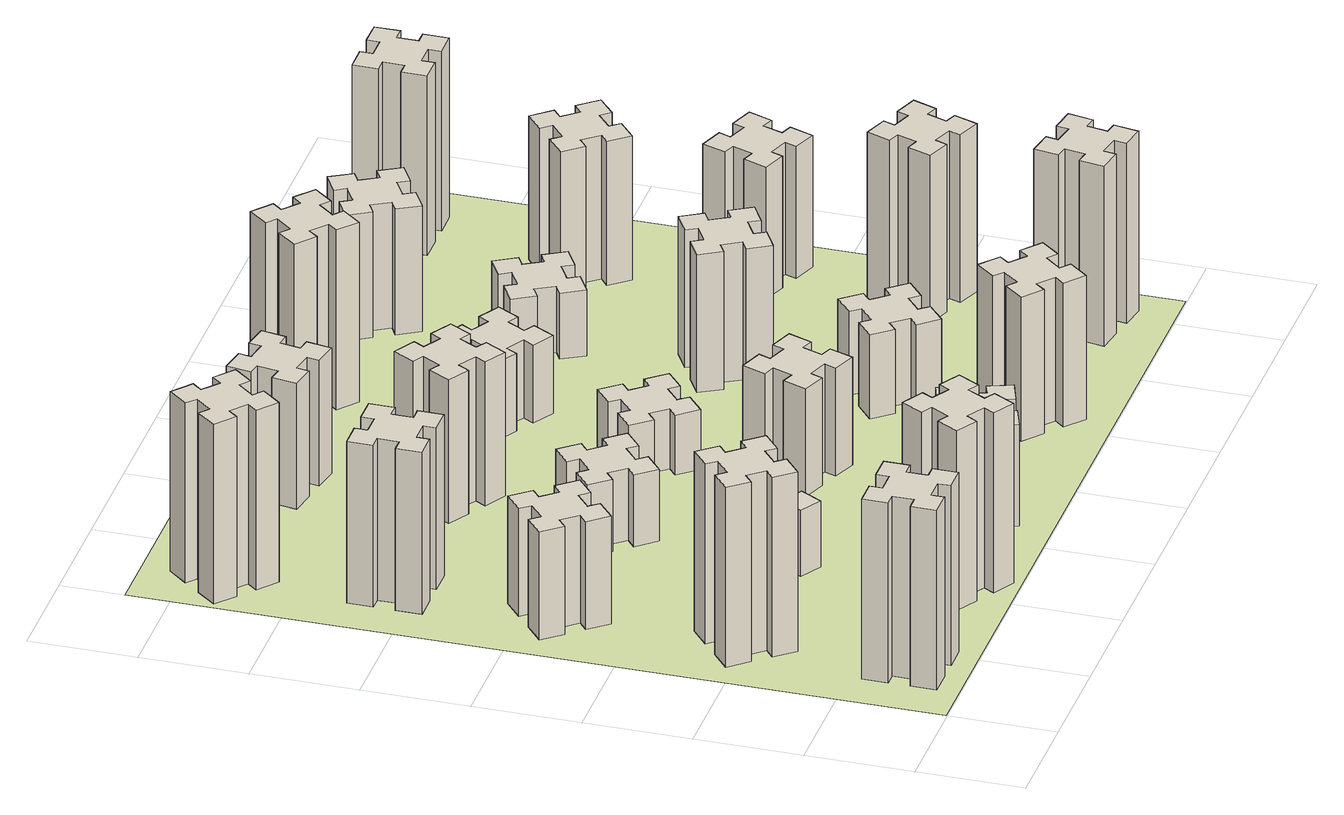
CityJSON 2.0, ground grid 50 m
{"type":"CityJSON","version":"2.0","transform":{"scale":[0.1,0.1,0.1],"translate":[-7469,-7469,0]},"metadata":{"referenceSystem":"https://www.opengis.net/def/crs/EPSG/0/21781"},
"CityObjects":{
"building1":{"type":"Building","attributes":{"class":"1000","function":"1000","usage":"1000","yearOfConstruction":2016,"roofType":"1000","measuredHeight":90,"storeysAboveGround":30,"storeysBelowGround":0},"geometry":[{"type":"Solid","lod":"1","boundaries":[[[[0,1,2,3,4,5,6,7,8,9,10,11,12,13,14,15,16,17,18,19]],[[17,16,20,21]],[[16,15,22,20]],[[15,14,23,22]],[[14,13,24,23]],[[13,12,25,24]],[[12,11,26,25]],[[11,10,27,26]],[[10,9,28,27]],[[9,8,29,28]],[[8,7,30,29]],[[7,6,31,30]],[[6,5,32,31]],[[5,4,33,32]],[[4,3,34,33]],[[3,2,35,34]],[[2,1,36,35]],[[1,0,37,36]],[[0,19,38,37]],[[19,18,39,38]],[[18,17,21,39]],[[24,25,26,27,28,29,30,31,32,33,34,35,36,37,38,39,21,20,22,23]]]]}]},
"building2":{"type":"Building","attributes":{"class":"1000","function":"1000","usage":"1000","yearOfConstruction":2016,"roofType":"1000","measuredHeight":90,"storeysAboveGround":30,"storeysBelowGround":0},"geometry":[{"type":"Solid","lod":"1","boundaries":[[[[40,41,42,43,44,45,46,47,48,49,50,51,52,53,54,55,56,57,58,59]],[[57,56,60,61]],[[56,55,62,60]],[[55,54,63,62]],[[54,53,64,63]],[[53,52,65,64]],[[52,51,66,65]],[[51,50,67,66]],[[50,49,68,67]],[[49,48,69,68]],[[48,47,70,69]],[[47,46,71,70]],[[46,45,72,71]],[[45,44,73,72]],[[44,43,74,73]],[[43,42,75,74]],[[42,41,76,75]],[[41,40,77,76]],[[40,59,78,77]],[[59,58,79,78]],[[58,57,61,79]],[[64,65,66,67,68,69,70,71,72,73,74,75,76,77,78,79,61,60,62,63]]]]}]},
"building3":{"type":"Building","attributes":{"class":"1000","function":"1000","usage":"1000","yearOfConstruction":2016,"roofType":"1000","measuredHeight":54,"storeysAboveGround":30,"storeysBelowGround":0},"geometry":[{"type":"Solid","lod":"1","boundaries":[[[[80,81,82,83,84,85,86,87,88,89,90,91,92,93,94,95,96,97,98,99]],[[97,96,100,101]],[[96,95,102,100]],[[95,94,103,102]],[[94,93,104,103]],[[93,92,105,104]],[[92,91,106,105]],[[91,90,107,106]],[[90,89,108,107]],[[89,88,109,108]],[[88,87,110,109]],[[87,86,111,110]],[[86,85,112,111]],[[85,84,113,112]],[[84,83,114,113]],[[83,82,115,114]],[[82,81,116,115]],[[81,80,117,116]],[[80,99,118,117]],[[99,98,119,118]],[[98,97,101,119]],[[104,105,106,107,108,109,110,111,112,113,114,115,116,117,118,119,101,100,102,103]]]]}]},
"building4":{"type":"Building","attributes":{"class":"1000","function":"1000","usage":"1000","yearOfConstruction":2016,"roofType":"1000","measuredHeight":81,"storeysAboveGround":30,"storeysBelowGround":0},"geometry":[{"type":"Solid","lod":"1","boundaries":[[[[120,121,122,123,124,125,126,127,128,129,130,131,132,133,134,135,136,137,138,139]],[[137,136,140,141]],[[136,135,142,140]],[[135,134,143,142]],[[134,133,144,143]],[[133,132,145,144]],[[132,131,146,145]],[[131,130,147,146]],[[130,129,148,147]],[[129,128,149,148]],[[128,127,150,149]],[[127,126,151,150]],[[126,125,152,151]],[[125,124,153,152]],[[124,123,154,153]],[[123,122,155,154]],[[122,121,156,155]],[[121,120,157,156]],[[120,139,158,157]],[[139,138,159,158]],[[138,137,141,159]],[[144,145,146,147,148,149,150,151,152,153,154,155,156,157,158,159,141,140,142,143]]]]}]},
"building5":{"type":"Building","attributes":{"class":"1000","function":"1000","usage":"1000","yearOfConstruction":2016,"roofType":"1000","measuredHeight":90,"storeysAboveGround":30,"storeysBelowGround":0},"geometry":[{"type":"Solid","lod":"1","boundaries":[[[[160,161,162,163,164,165,166,167,168,169,170,171,172,173,174,175,176,177,178,179]],[[177,176,180,181]],[[176,175,182,180]],[[175,174,183,182]],[[174,173,184,183]],[[173,172,185,184]],[[172,171,186,185]],[[171,170,187,186]],[[170,169,188,187]],[[169,168,189,188]],[[168,167,190,189]],[[167,166,191,190]],[[166,165,192,191]],[[165,164,193,192]],[[164,163,194,193]],[[163,162,195,194]],[[162,161,196,195]],[[161,160,197,196]],[[160,179,198,197]],[[179,178,199,198]],[[178,177,181,199]],[[184,185,186,187,188,189,190,191,192,193,194,195,196,197,198,199,181,180,182,183]]]]}]},
"building6":{"type":"Building","attributes":{"class":"1000","function":"1000","usage":"1000","yearOfConstruction":2016,"roofType":"1000","measuredHeight":90,"storeysAboveGround":30,"storeysBelowGround":0},"geometry":[{"type":"Solid","lod":"1","boundaries":[[[[200,201,202,203,204,205,206,207,208,209,210,211,212,213,214,215,216,217,218,219]],[[217,216,220,221]],[[216,215,222,220]],[[215,214,223,222]],[[214,213,224,223]],[[213,212,225,224]],[[212,211,226,225]],[[211,210,227,226]],[[210,209,228,227]],[[209,208,229,228]],[[208,207,230,229]],[[207,206,231,230]],[[206,205,232,231]],[[205,204,233,232]],[[204,203,234,233]],[[203,202,235,234]],[[202,201,236,235]],[[201,200,237,236]],[[200,219,238,237]],[[219,218,239,238]],[[218,217,221,239]],[[224,225,226,227,228,229,230,231,232,233,234,235,236,237,238,239,221,220,222,223]]]]}]},
"building7":{"type":"Building","attributes":{"class":"1000","function":"1000","usage":"1000","yearOfConstruction":2016,"roofType":"1000","measuredHeight":33,"storeysAboveGround":30,"storeysBelowGround":0},"geometry":[{"type":"Solid","lod":"1","boundaries":[[[[240,241,242,243,244,245,246,247,248,249,250,251,252,253,254,255,256,257,258,259]],[[257,256,260,261]],[[256,255,262,260]],[[255,254,263,262]],[[254,253,264,263]],[[253,252,265,264]],[[252,251,266,265]],[[251,250,267,266]],[[250,249,268,267]],[[249,248,269,268]],[[248,247,270,269]],[[247,246,271,270]],[[246,245,272,271]],[[245,244,273,272]],[[244,243,274,273]],[[243,242,275,274]],[[242,241,276,275]],[[241,240,277,276]],[[240,259,278,277]],[[259,258,279,278]],[[258,257,261,279]],[[264,265,266,267,268,269,270,271,272,273,274,275,276,277,278,279,261,260,262,263]]]]}]},
"building8":{"type":"Building","attributes":{"class":"1000","function":"1000","usage":"1000","yearOfConstruction":2016,"roofType":"1000","measuredHeight":36,"storeysAboveGround":30,"storeysBelowGround":0},"geometry":[{"type":"Solid","lod":"1","boundaries":[[[[280,281,282,283,284,285,286,287,288,289,290,291,292,293,294,295,296,297,298,299]],[[297,296,300,301]],[[296,295,302,300]],[[295,294,303,302]],[[294,293,304,303]],[[293,292,305,304]],[[292,291,306,305]],[[291,290,307,306]],[[290,289,308,307]],[[289,288,309,308]],[[288,287,310,309]],[[287,286,311,310]],[[286,285,312,311]],[[285,284,313,312]],[[284,283,314,313]],[[283,282,315,314]],[[282,281,316,315]],[[281,280,317,316]],[[280,299,318,317]],[[299,298,319,318]],[[298,297,301,319]],[[304,305,306,307,308,309,310,311,312,313,314,315,316,317,318,319,301,300,302,303]]]]}]},
"building9":{"type":"Building","attributes":{"class":"1000","function":"1000","usage":"1000","yearOfConstruction":2016,"roofType":"1000","measuredHeight":51,"storeysAboveGround":30,"storeysBelowGround":0},"geometry":[{"type":"Solid","lod":"1","boundaries":[[[[320,321,322,323,324,325,326,327,328,329,330,331,332,333,334,335,336,337,338,339]],[[337,336,340,341]],[[336,335,342,340]],[[335,334,343,342]],[[334,333,344,343]],[[333,332,345,344]],[[332,331,346,345]],[[331,330,347,346]],[[330,329,348,347]],[[329,328,349,348]],[[328,327,350,349]],[[327,326,351,350]],[[326,325,352,351]],[[325,324,353,352]],[[324,323,354,353]],[[323,322,355,354]],[[322,321,356,355]],[[321,320,357,356]],[[320,339,358,357]],[[339,338,359,358]],[[338,337,341,359]],[[344,345,346,347,348,349,350,351,352,353,354,355,356,357,358,359,341,340,342,343]]]]}]},
"building10":{"type":"Building","attributes":{"class":"1000","function":"1000","usage":"1000","yearOfConstruction":2016,"roofType":"1000","measuredHeight":72,"storeysAboveGround":30,"storeysBelowGround":0},"geometry":[{"type":"Solid","lod":"1","boundaries":[[[[360,361,362,363,364,365,366,367,368,369,370,371,372,373,374,375,376,377,378,379]],[[377,376,380,381]],[[376,375,382,380]],[[375,374,383,382]],[[374,373,384,383]],[[373,372,385,384]],[[372,371,386,385]],[[371,370,387,386]],[[370,369,388,387]],[[369,368,389,388]],[[368,367,390,389]],[[367,366,391,390]],[[366,365,392,391]],[[365,364,393,392]],[[364,363,394,393]],[[363,362,395,394]],[[362,361,396,395]],[[361,360,397,396]],[[360,379,398,397]],[[379,378,399,398]],[[378,377,381,399]],[[384,385,386,387,388,389,390,391,392,393,394,395,396,397,398,399,381,380,382,383]]]]}]},
"building11":{"type":"Building","attributes":{"class":"1000","function":"1000","usage":"1000","yearOfConstruction":2016,"roofType":"1000","measuredHeight":63,"storeysAboveGround":30,"storeysBelowGround":0},"geometry":[{"type":"Solid","lod":"1","boundaries":[[[[400,401,402,403,404,405,406,407,408,409,410,411,412,413,414,415,416,417,418,419]],[[417,416,420,421]],[[416,415,422,420]],[[415,414,423,422]],[[414,413,424,423]],[[413,412,425,424]],[[412,411,426,425]],[[411,410,427,426]],[[410,409,428,427]],[[409,408,429,428]],[[408,407,430,429]],[[407,406,431,430]],[[406,405,432,431]],[[405,404,433,432]],[[404,403,434,433]],[[403,402,435,434]],[[402,401,436,435]],[[401,400,437,436]],[[400,419,438,437]],[[419,418,439,438]],[[418,417,421,439]],[[424,425,426,427,428,429,430,431,432,433,434,435,436,437,438,439,421,420,422,423]]]]}]},
"building12":{"type":"Building","attributes":{"class":"1000","function":"1000","usage":"1000","yearOfConstruction":2016,"roofType":"1000","measuredHeight":54,"storeysAboveGround":30,"storeysBelowGround":0},"geometry":[{"type":"Solid","lod":"1","boundaries":[[[[440,441,442,443,444,445,446,447,448,449,450,451,452,453,454,455,456,457,458,459]],[[457,456,460,461]],[[456,455,462,460]],[[455,454,463,462]],[[454,453,464,463]],[[453,452,465,464]],[[452,451,466,465]],[[451,450,467,466]],[[450,449,468,467]],[[449,448,469,468]],[[448,447,470,469]],[[447,446,471,470]],[[446,445,472,471]],[[445,444,473,472]],[[444,443,474,473]],[[443,442,475,474]],[[442,441,476,475]],[[441,440,477,476]],[[440,459,478,477]],[[459,458,479,478]],[[458,457,461,479]],[[464,465,466,467,468,469,470,471,472,473,474,475,476,477,478,479,461,460,462,463]]]]}]},
"building13":{"type":"Building","attributes":{"class":"1000","function":"1000","usage":"1000","yearOfConstruction":2016,"roofType":"1000","measuredHeight":30,"storeysAboveGround":30,"storeysBelowGround":0},"geometry":[{"type":"Solid","lod":"1","boundaries":[[[[480,481,482,483,484,485,486,487,488,489,490,491,492,493,494,495,496,497,498,499]],[[497,496,500,501]],[[496,495,502,500]],[[495,494,503,502]],[[494,493,504,503]],[[493,492,505,504]],[[492,491,506,505]],[[491,490,507,506]],[[490,489,508,507]],[[489,488,509,508]],[[488,487,510,509]],[[487,486,511,510]],[[486,485,512,511]],[[485,484,513,512]],[[484,483,514,513]],[[483,482,515,514]],[[482,481,516,515]],[[481,480,517,516]],[[480,499,518,517]],[[499,498,519,518]],[[498,497,501,519]],[[504,505,506,507,508,509,510,511,512,513,514,515,516,517,518,519,501,500,502,503]]]]}]},
"building14":{"type":"Building","attributes":{"class":"1000","function":"1000","usage":"1000","yearOfConstruction":2016,"roofType":"1000","measuredHeight":72,"storeysAboveGround":30,"storeysBelowGround":0},"geometry":[{"type":"Solid","lod":"1","boundaries":[[[[520,521,522,523,524,525,526,527,528,529,530,531,532,533,534,535,536,537,538,539]],[[537,536,540,541]],[[536,535,542,540]],[[535,534,543,542]],[[534,533,544,543]],[[533,532,545,544]],[[532,531,546,545]],[[531,530,547,546]],[[530,529,548,547]],[[529,528,549,548]],[[528,527,550,549]],[[527,526,551,550]],[[526,525,552,551]],[[525,524,553,552]],[[524,523,554,553]],[[523,522,555,554]],[[522,521,556,555]],[[521,520,557,556]],[[520,539,558,557]],[[539,538,559,558]],[[538,537,541,559]],[[544,545,546,547,548,549,550,551,552,553,554,555,556,557,558,559,541,540,542,543]]]]}]},
"building15":{"type":"Building","attributes":{"class":"1000","function":"1000","usage":"1000","yearOfConstruction":2016,"roofType":"1000","measuredHeight":39,"storeysAboveGround":30,"storeysBelowGround":0},"geometry":[{"type":"Solid","lod":"1","boundaries":[[[[560,561,562,563,564,565,566,567,568,569,570,571,572,573,574,575,576,577,578,579]],[[577,576,580,581]],[[576,575,582,580]],[[575,574,583,582]],[[574,573,584,583]],[[573,572,585,584]],[[572,571,586,585]],[[571,570,587,586]],[[570,569,588,587]],[[569,568,589,588]],[[568,567,590,589]],[[567,566,591,590]],[[566,565,592,591]],[[565,564,593,592]],[[564,563,594,593]],[[563,562,595,594]],[[562,561,596,595]],[[561,560,597,596]],[[560,579,598,597]],[[579,578,599,598]],[[578,577,581,599]],[[584,585,586,587,588,589,590,591,592,593,594,595,596,597,598,599,581,580,582,583]]]]}]},
"building16":{"type":"Building","attributes":{"class":"1000","function":"1000","usage":"1000","yearOfConstruction":2016,"roofType":"1000","measuredHeight":90,"storeysAboveGround":30,"storeysBelowGround":0},"geometry":[{"type":"Solid","lod":"1","boundaries":[[[[600,601,602,603,604,605,606,607,608,609,610,611,612,613,614,615,616,617,618,619]],[[617,616,620,621]],[[616,615,622,620]],[[615,614,623,622]],[[614,613,624,623]],[[613,612,625,624]],[[612,611,626,625]],[[611,610,627,626]],[[610,609,628,627]],[[609,608,629,628]],[[608,607,630,629]],[[607,606,631,630]],[[606,605,632,631]],[[605,604,633,632]],[[604,603,634,633]],[[603,602,635,634]],[[602,601,636,635]],[[601,600,637,636]],[[600,619,638,637]],[[619,618,639,638]],[[618,617,621,639]],[[624,625,626,627,628,629,630,631,632,633,634,635,636,637,638,639,621,620,622,623]]]]}]},
"building17":{"type":"Building","attributes":{"class":"1000","function":"1000","usage":"1000","yearOfConstruction":2016,"roofType":"1000","measuredHeight":42,"storeysAboveGround":30,"storeysBelowGround":0},"geometry":[{"type":"Solid","lod":"1","boundaries":[[[[640,641,642,643,644,645,646,647,648,649,650,651,652,653,654,655,656,657,658,659]],[[657,656,660,661]],[[656,655,662,660]],[[655,654,663,662]],[[654,653,664,663]],[[653,652,665,664]],[[652,651,666,665]],[[651,650,667,666]],[[650,649,668,667]],[[649,648,669,668]],[[648,647,670,669]],[[647,646,671,670]],[[646,645,672,671]],[[645,644,673,672]],[[644,643,674,673]],[[643,642,675,674]],[[642,641,676,675]],[[641,640,677,676]],[[640,659,678,677]],[[659,658,679,678]],[[658,657,661,679]],[[664,665,666,667,668,669,670,671,672,673,674,675,676,677,678,679,661,660,662,663]]]]}]},
"building18":{"type":"Building","attributes":{"class":"1000","function":"1000","usage":"1000","yearOfConstruction":2016,"roofType":"1000","measuredHeight":69,"storeysAboveGround":30,"storeysBelowGround":0},"geometry":[{"type":"Solid","lod":"1","boundaries":[[[[680,681,682,683,684,685,686,687,688,689,690,691,692,693,694,695,696,697,698,699]],[[697,696,700,701]],[[696,695,702,700]],[[695,694,703,702]],[[694,693,704,703]],[[693,692,705,704]],[[692,691,706,705]],[[691,690,707,706]],[[690,689,708,707]],[[689,688,709,708]],[[688,687,710,709]],[[687,686,711,710]],[[686,685,712,711]],[[685,684,713,712]],[[684,683,714,713]],[[683,682,715,714]],[[682,681,716,715]],[[681,680,717,716]],[[680,699,718,717]],[[699,698,719,718]],[[698,697,701,719]],[[704,705,706,707,708,709,710,711,712,713,714,715,716,717,718,719,701,700,702,703]]]]}]},
"building19":{"type":"Building","attributes":{"class":"1000","function":"1000","usage":"1000","yearOfConstruction":2016,"roofType":"1000","measuredHeight":33,"storeysAboveGround":30,"storeysBelowGround":0},"geometry":[{"type":"Solid","lod":"1","boundaries":[[[[720,721,722,723,724,725,726,727,728,729,730,731,732,733,734,735,736,737,738,739]],[[737,736,740,741]],[[736,735,742,740]],[[735,734,743,742]],[[734,733,744,743]],[[733,732,745,744]],[[732,731,746,745]],[[731,730,747,746]],[[730,729,748,747]],[[729,728,749,748]],[[728,727,750,749]],[[727,726,751,750]],[[726,725,752,751]],[[725,724,753,752]],[[724,723,754,753]],[[723,722,755,754]],[[722,721,756,755]],[[721,720,757,756]],[[720,739,758,757]],[[739,738,759,758]],[[738,737,741,759]],[[744,745,746,747,748,749,750,751,752,753,754,755,756,757,758,759,741,740,742,743]]]]}]},
"building20":{"type":"Building","attributes":{"class":"1000","function":"1000","usage":"1000","yearOfConstruction":2016,"roofType":"1000","measuredHeight":90,"storeysAboveGround":30,"storeysBelowGround":0},"geometry":[{"type":"Solid","lod":"1","boundaries":[[[[760,761,762,763,764,765,766,767,768,769,770,771,772,773,774,775,776,777,778,779]],[[777,776,780,781]],[[776,775,782,780]],[[775,774,783,782]],[[774,773,784,783]],[[773,772,785,784]],[[772,771,786,785]],[[771,770,787,786]],[[770,769,788,787]],[[769,768,789,788]],[[768,767,790,789]],[[767,766,791,790]],[[766,765,792,791]],[[765,764,793,792]],[[764,763,794,793]],[[763,762,795,794]],[[762,761,796,795]],[[761,760,797,796]],[[760,779,798,797]],[[779,778,799,798]],[[778,777,781,799]],[[784,785,786,787,788,789,790,791,792,793,794,795,796,797,798,799,781,780,782,783]]]]}]},
"building21":{"type":"Building","attributes":{"class":"1000","function":"1000","usage":"1000","yearOfConstruction":2016,"roofType":"1000","measuredHeight":63,"storeysAboveGround":30,"storeysBelowGround":0},"geometry":[{"type":"Solid","lod":"1","boundaries":[[[[800,801,802,803,804,805,806,807,808,809,810,811,812,813,814,815,816,817,818,819]],[[817,816,820,821]],[[816,815,822,820]],[[815,814,823,822]],[[814,813,824,823]],[[813,812,825,824]],[[812,811,826,825]],[[811,810,827,826]],[[810,809,828,827]],[[809,808,829,828]],[[808,807,830,829]],[[807,806,831,830]],[[806,805,832,831]],[[805,804,833,832]],[[804,803,834,833]],[[803,802,835,834]],[[802,801,836,835]],[[801,800,837,836]],[[800,819,838,837]],[[819,818,839,838]],[[818,817,821,839]],[[824,825,826,827,828,829,830,831,832,833,834,835,836,837,838,839,821,820,822,823]]]]}]},
"building22":{"type":"Building","attributes":{"class":"1000","function":"1000","usage":"1000","yearOfConstruction":2016,"roofType":"1000","measuredHeight":84,"storeysAboveGround":30,"storeysBelowGround":0},"geometry":[{"type":"Solid","lod":"1","boundaries":[[[[840,841,842,843,844,845,846,847,848,849,850,851,852,853,854,855,856,857,858,859]],[[857,856,860,861]],[[856,855,862,860]],[[855,854,863,862]],[[854,853,864,863]],[[853,852,865,864]],[[852,851,866,865]],[[851,850,867,866]],[[850,849,868,867]],[[849,848,869,868]],[[848,847,870,869]],[[847,846,871,870]],[[846,845,872,871]],[[845,844,873,872]],[[844,843,874,873]],[[843,842,875,874]],[[842,841,876,875]],[[841,840,877,876]],[[840,859,878,877]],[[859,858,879,878]],[[858,857,861,879]],[[864,865,866,867,868,869,870,871,872,873,874,875,876,877,878,879,861,860,862,863]]]]}]},
"building23":{"type":"Building","attributes":{"class":"1000","function":"1000","usage":"1000","yearOfConstruction":2016,"roofType":"1000","measuredHeight":66,"storeysAboveGround":30,"storeysBelowGround":0},"geometry":[{"type":"Solid","lod":"1","boundaries":[[[[880,881,882,883,884,885,886,887,888,889,890,891,892,893,894,895,896,897,898,899]],[[897,896,900,901]],[[896,895,902,900]],[[895,894,903,902]],[[894,893,904,903]],[[893,892,905,904]],[[892,891,906,905]],[[891,890,907,906]],[[890,889,908,907]],[[889,888,909,908]],[[888,887,910,909]],[[887,886,911,910]],[[886,885,912,911]],[[885,884,913,912]],[[884,883,914,913]],[[883,882,915,914]],[[882,881,916,915]],[[881,880,917,916]],[[880,899,918,917]],[[899,898,919,918]],[[898,897,901,919]],[[904,905,906,907,908,909,910,911,912,913,914,915,916,917,918,919,901,900,902,903]]]]}]},
"building24":{"type":"Building","attributes":{"class":"1000","function":"1000","usage":"1000","yearOfConstruction":2016,"roofType":"1000","measuredHeight":72,"storeysAboveGround":30,"storeysBelowGround":0},"geometry":[{"type":"Solid","lod":"1","boundaries":[[[[920,921,922,923,924,925,926,927,928,929,930,931,932,933,934,935,936,937,938,939]],[[937,936,940,941]],[[936,935,942,940]],[[935,934,943,942]],[[934,933,944,943]],[[933,932,945,944]],[[932,931,946,945]],[[931,930,947,946]],[[930,929,948,947]],[[929,928,949,948]],[[928,927,950,949]],[[927,926,951,950]],[[926,925,952,951]],[[925,924,953,952]],[[924,923,954,953]],[[923,922,955,954]],[[922,921,956,955]],[[921,920,957,956]],[[920,939,958,957]],[[939,938,959,958]],[[938,937,941,959]],[[944,945,946,947,948,949,950,951,952,953,954,955,956,957,958,959,941,940,942,943]]]]}]},
"building25":{"type":"Building","attributes":{"class":"1000","function":"1000","usage":"1000","yearOfConstruction":2016,"roofType":"1000","measuredHeight":90,"storeysAboveGround":30,"storeysBelowGround":0},"geometry":[{"type":"Solid","lod":"1","boundaries":[[[[960,961,962,963,964,965,966,967,968,969,970,971,972,973,974,975,976,977,978,979]],[[977,976,980,981]],[[976,975,982,980]],[[975,974,983,982]],[[974,973,984,983]],[[973,972,985,984]],[[972,971,986,985]],[[971,970,987,986]],[[970,969,988,987]],[[969,968,989,988]],[[968,967,990,989]],[[967,966,991,990]],[[966,965,992,991]],[[965,964,993,992]],[[964,963,994,993]],[[963,962,995,994]],[[962,961,996,995]],[[961,960,997,996]],[[960,979,998,997]],[[979,978,999,998]],[[978,977,981,999]],[[984,985,986,987,988,989,990,991,992,993,994,995,996,997,998,999,981,980,982,983]]]]}]},
"landuse1":{"type":"LandUse","attributes":{"name":"plot1","function":"1010"},"geometry":[{"type":"MultiSurface","lod":"1","boundaries":[[[1000,1001,1002,1003]]]}]}
},
"vertices":[
[265,325,0],[265,225,0],[205,225,0],[205,105,0],[325,105,0],[325,165,0],[425,165,0],[425,105,0],[545,105,0],[545,225,0],[485,225,0],[485,325,0],[545,325,0],[545,445,0],[425,445,0],[425,385,0],[325,385,0],[325,445,0],[205,445,0],[205,325,0],[325,385,900],[325,445,900],[425,385,900],[425,445,900],[545,445,900],[545,325,900],[485,325,900],[485,225,900],[545,225,900],[545,105,900],[425,105,900],[425,165,900],[325,165,900],[325,105,900],[205,105,900],[205,225,900],[265,225,900],[265,325,900],[205,325,900],[205,445,900],
[492,1048,0],[427,1124,0],[473,1163,0],[396,1255,0],[304,1178,0],[343,1132,0],[266,1067,0],[228,1113,0],[136,1036,0],[213,944,0],[259,983,0],[323,906,0],[277,868,0],[354,776,0],[446,853,0],[408,899,0],[484,963,0],[523,917,0],[615,994,0],[538,1086,0],[484,963,900],[523,917,900],[408,899,900],[446,853,900],[354,776,900],[277,868,900],[323,906,900],[259,983,900],[213,944,900],[136,1036,900],[228,1113,900],[266,1067,900],[343,1132,900],[304,1178,900],[396,1255,900],[473,1163,900],[427,1124,900],[492,1048,900],[538,1086,900],[615,994,900],
[492,1888,0],[427,1964,0],[473,2003,0],[396,2095,0],[304,2018,0],[343,1972,0],[266,1907,0],[228,1953,0],[136,1876,0],[213,1784,0],[259,1823,0],[323,1746,0],[277,1708,0],[354,1616,0],[446,1693,0],[408,1739,0],[484,1803,0],[523,1757,0],[615,1834,0],[538,1926,0],[484,1803,540],[523,1757,540],[408,1739,540],[446,1693,540],[354,1616,540],[277,1708,540],[323,1746,540],[259,1823,540],[213,1784,540],[136,1876,540],[228,1953,540],[266,1907,540],[343,1972,540],[304,2018,540],[396,2095,540],[473,2003,540],[427,1964,540],[492,1888,540],[538,1926,540],[615,1834,540],
[485,2545,0],[485,2645,0],[545,2645,0],[545,2765,0],[425,2765,0],[425,2705,0],[325,2705,0],[325,2765,0],[205,2765,0],[205,2645,0],[265,2645,0],[265,2545,0],[205,2545,0],[205,2425,0],[325,2425,0],[325,2485,0],[425,2485,0],[425,2425,0],[545,2425,0],[545,2545,0],[425,2485,810],[425,2425,810],[325,2485,810],[325,2425,810],[205,2425,810],[205,2545,810],[265,2545,810],[265,2645,810],[205,2645,810],[205,2765,810],[325,2765,810],[325,2705,810],[425,2705,810],[425,2765,810],[545,2765,810],[545,2645,810],[485,2645,810],[485,2545,810],[545,2545,810],[545,2425,810],
[1214,346,0],[1127,396,0],[1157,448,0],[1053,508,0],[993,404,0],[1045,374,0],[995,287,0],[943,317,0],[883,213,0],[987,153,0],[1017,205,0],[1104,155,0],[1074,103,0],[1178,43,0],[1238,147,0],[1186,177,0],[1236,264,0],[1288,234,0],[1348,338,0],[1244,398,0],[1236,264,900],[1288,234,900],[1186,177,900],[1238,147,900],[1178,43,900],[1074,103,900],[1104,155,900],[1017,205,900],[987,153,900],[883,213,900],[943,317,900],[995,287,900],[1045,374,900],[993,404,900],[1053,508,900],[1157,448,900],[1127,396,900],[1214,346,900],[1244,398,900],[1348,338,900],
[384,3387,0],[308,3452,0],[346,3498,0],[254,3575,0],[177,3483,0],[223,3444,0],[159,3368,0],[113,3406,0],[36,3314,0],[128,3237,0],[166,3283,0],[243,3219,0],[204,3173,0],[296,3096,0],[373,3188,0],[327,3226,0],[392,3303,0],[438,3264,0],[515,3356,0],[423,3433,0],[392,3303,900],[438,3264,900],[327,3226,900],[373,3188,900],[296,3096,900],[204,3173,900],[243,3219,900],[166,3283,900],[128,3237,900],[36,3314,900],[113,3406,900],[159,3368,900],[223,3444,900],[177,3483,900],[254,3575,900],[346,3498,900],[308,3452,900],[384,3387,900],[423,3433,900],[515,3356,900],
[1086,1017,0],[1136,1104,0],[1188,1074,0],[1248,1178,0],[1144,1238,0],[1114,1186,0],[1027,1236,0],[1057,1288,0],[953,1348,0],[893,1244,0],[945,1214,0],[895,1127,0],[843,1157,0],[783,1053,0],[887,993,0],[917,1045,0],[1004,995,0],[974,943,0],[1078,883,0],[1138,987,0],[1004,995,330],[974,943,330],[917,1045,330],[887,993,330],[783,1053,330],[843,1157,330],[895,1127,330],[945,1214,330],[893,1244,330],[953,1348,330],[1057,1288,330],[1027,1236,330],[1114,1186,330],[1144,1238,330],[1248,1178,330],[1188,1074,330],[1136,1104,330],[1086,1017,330],[1138,987,330],[1078,883,330],
[1083,1972,0],[1006,1907,0],[968,1953,0],[876,1876,0],[953,1784,0],[999,1823,0],[1063,1746,0],[1017,1708,0],[1094,1616,0],[1186,1693,0],[1148,1739,0],[1224,1803,0],[1263,1757,0],[1355,1834,0],[1278,1926,0],[1232,1888,0],[1167,1964,0],[1213,2003,0],[1136,2095,0],[1044,2018,0],[1167,1964,360],[1213,2003,360],[1232,1888,360],[1278,1926,360],[1355,1834,360],[1263,1757,360],[1224,1803,360],[1148,1739,360],[1186,1693,360],[1094,1616,360],[1017,1708,360],[1063,1746,360],[999,1823,360],[953,1784,360],[876,1876,360],[968,1953,360],[1006,1907,360],[1083,1972,360],[1044,2018,360],[1136,2095,360],
[1765,496,0],[1671,462,0],[1650,518,0],[1537,477,0],[1579,364,0],[1635,385,0],[1669,291,0],[1613,270,0],[1654,157,0],[1767,199,0],[1746,255,0],[1840,289,0],[1860,233,0],[1973,274,0],[1932,387,0],[1876,366,0],[1842,460,0],[1898,480,0],[1857,593,0],[1744,552,0],[1842,460,510],[1898,480,510],[1876,366,510],[1932,387,510],[1973,274,510],[1860,233,510],[1840,289,510],[1746,255,510],[1767,199,510],[1654,157,510],[1613,270,510],[1669,291,510],[1635,385,510],[1579,364,510],[1537,477,510],[1650,518,510],[1671,462,510],[1765,496,510],[1744,552,510],[1857,593,510],
[1314,2666,0],[1227,2716,0],[1257,2768,0],[1153,2828,0],[1093,2724,0],[1145,2694,0],[1095,2607,0],[1043,2637,0],[983,2533,0],[1087,2473,0],[1117,2525,0],[1204,2475,0],[1174,2423,0],[1278,2363,0],[1338,2467,0],[1286,2497,0],[1336,2584,0],[1388,2554,0],[1448,2658,0],[1344,2718,0],[1336,2584,720],[1388,2554,720],[1286,2497,720],[1338,2467,720],[1278,2363,720],[1174,2423,720],[1204,2475,720],[1117,2525,720],[1087,2473,720],[983,2533,720],[1043,2637,720],[1095,2607,720],[1145,2694,720],[1093,2724,720],[1153,2828,720],[1257,2768,720],[1227,2716,720],[1314,2666,720],[1344,2718,720],[1448,2658,720],
[1016,3404,0],[998,3305,0],[939,3316,0],[918,3197,0],[1037,3177,0],[1047,3236,0],[1145,3218,0],[1135,3159,0],[1253,3138,0],[1274,3257,0],[1215,3267,0],[1232,3365,0],[1291,3355,0],[1312,3473,0],[1194,3494,0],[1184,3435,0],[1085,3452,0],[1096,3511,0],[977,3532,0],[957,3414,0],[1085,3452,630],[1096,3511,630],[1184,3435,630],[1194,3494,630],[1312,3473,630],[1291,3355,630],[1232,3365,630],[1215,3267,630],[1274,3257,630],[1253,3138,630],[1135,3159,630],[1145,3218,630],[1047,3236,630],[1037,3177,630],[918,3197,630],[939,3316,630],[998,3305,630],[1016,3404,630],[957,3414,630],[977,3532,630],
[1769,1300,0],[1735,1206,0],[1679,1227,0],[1637,1114,0],[1750,1073,0],[1771,1129,0],[1865,1095,0],[1844,1039,0],[1957,997,0],[1998,1110,0],[1942,1131,0],[1976,1225,0],[2032,1204,0],[2073,1317,0],[1960,1358,0],[1940,1302,0],[1846,1336,0],[1867,1392,0],[1754,1433,0],[1713,1320,0],[1846,1336,540],[1867,1392,540],[1940,1302,540],[1960,1358,540],[2073,1317,540],[2032,1204,540],[1976,1225,540],[1942,1131,540],[1998,1110,540],[1957,997,540],[1844,1039,540],[1865,1095,540],[1771,1129,540],[1750,1073,540],[1637,1114,540],[1679,1227,540],[1735,1206,540],[1769,1300,540],[1713,1320,540],[1754,1433,540],
[1872,1888,0],[1807,1964,0],[1853,2003,0],[1776,2095,0],[1684,2018,0],[1723,1972,0],[1646,1907,0],[1608,1953,0],[1516,1876,0],[1593,1784,0],[1639,1823,0],[1703,1746,0],[1657,1708,0],[1734,1616,0],[1826,1693,0],[1788,1739,0],[1864,1803,0],[1903,1757,0],[1995,1834,0],[1918,1926,0],[1864,1803,300],[1903,1757,300],[1788,1739,300],[1826,1693,300],[1734,1616,300],[1657,1708,300],[1703,1746,300],[1639,1823,300],[1593,1784,300],[1516,1876,300],[1608,1953,300],[1646,1907,300],[1723,1972,300],[1684,2018,300],[1776,2095,300],[1853,2003,300],[1807,1964,300],[1872,1888,300],[1918,1926,300],[1995,1834,300],
[2486,323,0],[2563,259,0],[2524,213,0],[2616,136,0],[2693,228,0],[2647,266,0],[2712,343,0],[2758,304,0],[2835,396,0],[2743,473,0],[2704,427,0],[2628,492,0],[2666,538,0],[2574,615,0],[2497,523,0],[2543,484,0],[2479,408,0],[2433,446,0],[2356,354,0],[2448,277,0],[2479,408,720],[2433,446,720],[2543,484,720],[2497,523,720],[2574,615,720],[2666,538,720],[2628,492,720],[2704,427,720],[2743,473,720],[2835,396,720],[2758,304,720],[2712,343,720],[2647,266,720],[2693,228,720],[2616,136,720],[2524,213,720],[2563,259,720],[2486,323,720],[2448,277,720],[2356,354,720],
[2026,2497,0],[2076,2584,0],[2128,2554,0],[2188,2658,0],[2084,2718,0],[2054,2666,0],[1967,2716,0],[1997,2768,0],[1893,2828,0],[1833,2724,0],[1885,2694,0],[1835,2607,0],[1783,2637,0],[1723,2533,0],[1827,2473,0],[1857,2525,0],[1944,2475,0],[1914,2423,0],[2018,2363,0],[2078,2467,0],[1944,2475,390],[1914,2423,390],[1857,2525,390],[1827,2473,390],[1723,2533,390],[1783,2637,390],[1835,2607,390],[1885,2694,390],[1833,2724,390],[1893,2828,390],[1997,2768,390],[1967,2716,390],[2054,2666,390],[2084,2718,390],[2188,2658,390],[2128,2554,390],[2076,2584,390],[2026,2497,390],[2078,2467,390],[2018,2363,390],
[1746,3383,0],[1823,3319,0],[1784,3273,0],[1876,3196,0],[1953,3288,0],[1907,3326,0],[1972,3403,0],[2018,3364,0],[2095,3456,0],[2003,3533,0],[1964,3487,0],[1888,3552,0],[1926,3598,0],[1834,3675,0],[1757,3583,0],[1803,3544,0],[1739,3468,0],[1693,3506,0],[1616,3414,0],[1708,3337,0],[1739,3468,900],[1693,3506,900],[1803,3544,900],[1757,3583,900],[1834,3675,900],[1926,3598,900],[1888,3552,900],[1964,3487,900],[2003,3533,900],[2095,3456,900],[2018,3364,900],[1972,3403,900],[1907,3326,900],[1953,3288,900],[1876,3196,900],[1784,3273,900],[1823,3319,900],[1746,3383,900],[1708,3337,900],[1616,3414,900],
[2563,1132,0],[2486,1067,0],[2448,1113,0],[2356,1036,0],[2433,944,0],[2479,983,0],[2543,906,0],[2497,868,0],[2574,776,0],[2666,853,0],[2628,899,0],[2704,963,0],[2743,917,0],[2835,994,0],[2758,1086,0],[2712,1048,0],[2647,1124,0],[2693,1163,0],[2616,1255,0],[2524,1178,0],[2647,1124,420],[2693,1163,420],[2712,1048,420],[2758,1086,420],[2835,994,420],[2743,917,420],[2704,963,420],[2628,899,420],[2666,853,420],[2574,776,420],[2497,868,420],[2543,906,420],[2479,983,420],[2433,944,420],[2356,1036,420],[2448,1113,420],[2486,1067,420],[2563,1132,420],[2524,1178,420],[2616,1255,420],
[2475,1744,0],[2525,1657,0],[2473,1627,0],[2533,1523,0],[2637,1583,0],[2607,1635,0],[2694,1685,0],[2724,1633,0],[2828,1693,0],[2768,1797,0],[2716,1767,0],[2666,1854,0],[2718,1884,0],[2658,1988,0],[2554,1928,0],[2584,1876,0],[2497,1826,0],[2467,1878,0],[2363,1818,0],[2423,1714,0],[2497,1826,690],[2467,1878,690],[2584,1876,690],[2554,1928,690],[2658,1988,690],[2718,1884,690],[2666,1854,690],[2716,1767,690],[2768,1797,690],[2828,1693,690],[2724,1633,690],[2694,1685,690],[2607,1635,690],[2637,1583,690],[2533,1523,690],[2473,1627,690],[2525,1657,690],[2475,1744,690],[2423,1714,690],[2363,1818,690],
[2475,2584,0],[2525,2497,0],[2473,2467,0],[2533,2363,0],[2637,2423,0],[2607,2475,0],[2694,2525,0],[2724,2473,0],[2828,2533,0],[2768,2637,0],[2716,2607,0],[2666,2694,0],[2718,2724,0],[2658,2828,0],[2554,2768,0],[2584,2716,0],[2497,2666,0],[2467,2718,0],[2363,2658,0],[2423,2554,0],[2497,2666,330],[2467,2718,330],[2584,2716,330],[2554,2768,330],[2658,2828,330],[2718,2724,330],[2666,2694,330],[2716,2607,330],[2768,2637,330],[2828,2533,330],[2724,2473,330],[2694,2525,330],[2607,2475,330],[2637,2423,330],[2533,2363,330],[2473,2467,330],[2525,2497,330],[2475,2584,330],[2423,2554,330],[2363,2658,330],
[3504,475,0],[3405,492,0],[3416,551,0],[3297,572,0],[3277,454,0],[3336,444,0],[3318,345,0],[3259,356,0],[3238,237,0],[3357,217,0],[3367,276,0],[3465,258,0],[3455,199,0],[3573,178,0],[3594,297,0],[3535,307,0],[3552,405,0],[3611,395,0],[3632,513,0],[3514,534,0],[3552,405,900],[3611,395,900],[3535,307,900],[3594,297,900],[3573,178,900],[3455,199,900],[3465,258,900],[3367,276,900],[3357,217,900],[3238,237,900],[3259,356,900],[3318,345,900],[3336,444,900],[3277,454,900],[3297,572,900],[3416,551,900],[3405,492,900],[3504,475,900],[3514,534,900],[3632,513,900],
[2716,3347,0],[2666,3434,0],[2718,3464,0],[2658,3568,0],[2554,3508,0],[2584,3456,0],[2497,3406,0],[2467,3458,0],[2363,3398,0],[2423,3294,0],[2475,3324,0],[2525,3237,0],[2473,3207,0],[2533,3103,0],[2637,3163,0],[2607,3215,0],[2694,3265,0],[2724,3213,0],[2828,3273,0],[2768,3377,0],[2694,3265,630],[2724,3213,630],[2607,3215,630],[2637,3163,630],[2533,3103,630],[2473,3207,630],[2525,3237,630],[2475,3324,630],[2423,3294,630],[2363,3398,630],[2467,3458,630],[2497,3406,630],[2584,3456,630],[2554,3508,630],[2658,3568,630],[2718,3464,630],[2666,3434,630],[2716,3347,630],[2768,3377,630],[2828,3273,630],
[3351,1029,0],[3445,995,0],[3424,939,0],[3537,897,0],[3578,1010,0],[3522,1031,0],[3556,1125,0],[3612,1104,0],[3653,1217,0],[3540,1258,0],[3520,1202,0],[3426,1236,0],[3447,1292,0],[3334,1333,0],[3293,1220,0],[3349,1200,0],[3315,1106,0],[3259,1127,0],[3217,1014,0],[3330,973,0],[3315,1106,840],[3259,1127,840],[3349,1200,840],[3293,1220,840],[3334,1333,840],[3447,1292,840],[3426,1236,840],[3520,1202,840],[3540,1258,840],[3653,1217,840],[3612,1104,840],[3556,1125,840],[3522,1031,840],[3578,1010,840],[3537,897,840],[3424,939,840],[3445,995,840],[3351,1029,840],[3330,973,840],[3217,1014,840],
[3520,1942,0],[3426,1976,0],[3447,2032,0],[3334,2073,0],[3293,1960,0],[3349,1940,0],[3315,1846,0],[3259,1867,0],[3217,1754,0],[3330,1713,0],[3351,1769,0],[3445,1735,0],[3424,1679,0],[3537,1637,0],[3578,1750,0],[3522,1771,0],[3556,1865,0],[3612,1844,0],[3653,1957,0],[3540,1998,0],[3556,1865,660],[3612,1844,660],[3522,1771,660],[3578,1750,660],[3537,1637,660],[3424,1679,660],[3445,1735,660],[3351,1769,660],[3330,1713,660],[3217,1754,660],[3259,1867,660],[3315,1846,660],[3349,1940,660],[3293,1960,660],[3334,2073,660],[3447,2032,660],[3426,1976,660],[3520,1942,660],[3540,1998,660],[3653,1957,660],
[3119,2563,0],[3183,2486,0],[3137,2448,0],[3214,2356,0],[3306,2433,0],[3268,2479,0],[3344,2543,0],[3383,2497,0],[3475,2574,0],[3398,2666,0],[3352,2628,0],[3287,2704,0],[3333,2743,0],[3256,2835,0],[3164,2758,0],[3203,2712,0],[3126,2647,0],[3088,2693,0],[2996,2616,0],[3073,2524,0],[3126,2647,720],[3088,2693,720],[3203,2712,720],[3164,2758,720],[3256,2835,720],[3333,2743,720],[3287,2704,720],[3352,2628,720],[3398,2666,720],[3475,2574,720],[3383,2497,720],[3344,2543,720],[3268,2479,720],[3306,2433,720],[3214,2356,720],[3137,2448,720],[3183,2486,720],[3119,2563,720],[3073,2524,720],[2996,2616,720],
[3285,3325,0],[3385,3325,0],[3385,3265,0],[3505,3265,0],[3505,3385,0],[3445,3385,0],[3445,3485,0],[3505,3485,0],[3505,3605,0],[3385,3605,0],[3385,3545,0],[3285,3545,0],[3285,3605,0],[3165,3605,0],[3165,3485,0],[3225,3485,0],[3225,3385,0],[3165,3385,0],[3165,3265,0],[3285,3265,0],[3225,3385,900],[3165,3385,900],[3225,3485,900],[3165,3485,900],[3165,3605,900],[3285,3605,900],[3285,3545,900],[3385,3545,900],[3385,3605,900],[3505,3605,900],[3505,3485,900],[3445,3485,900],[3445,3385,900],[3505,3385,900],[3505,3265,900],[3385,3265,900],[3385,3325,900],[3285,3325,900],[3285,3265,900],[3165,3265,900],
[5,3705,0],[3705,3705,0],[3705,5,0],[5,5,0]
]}
